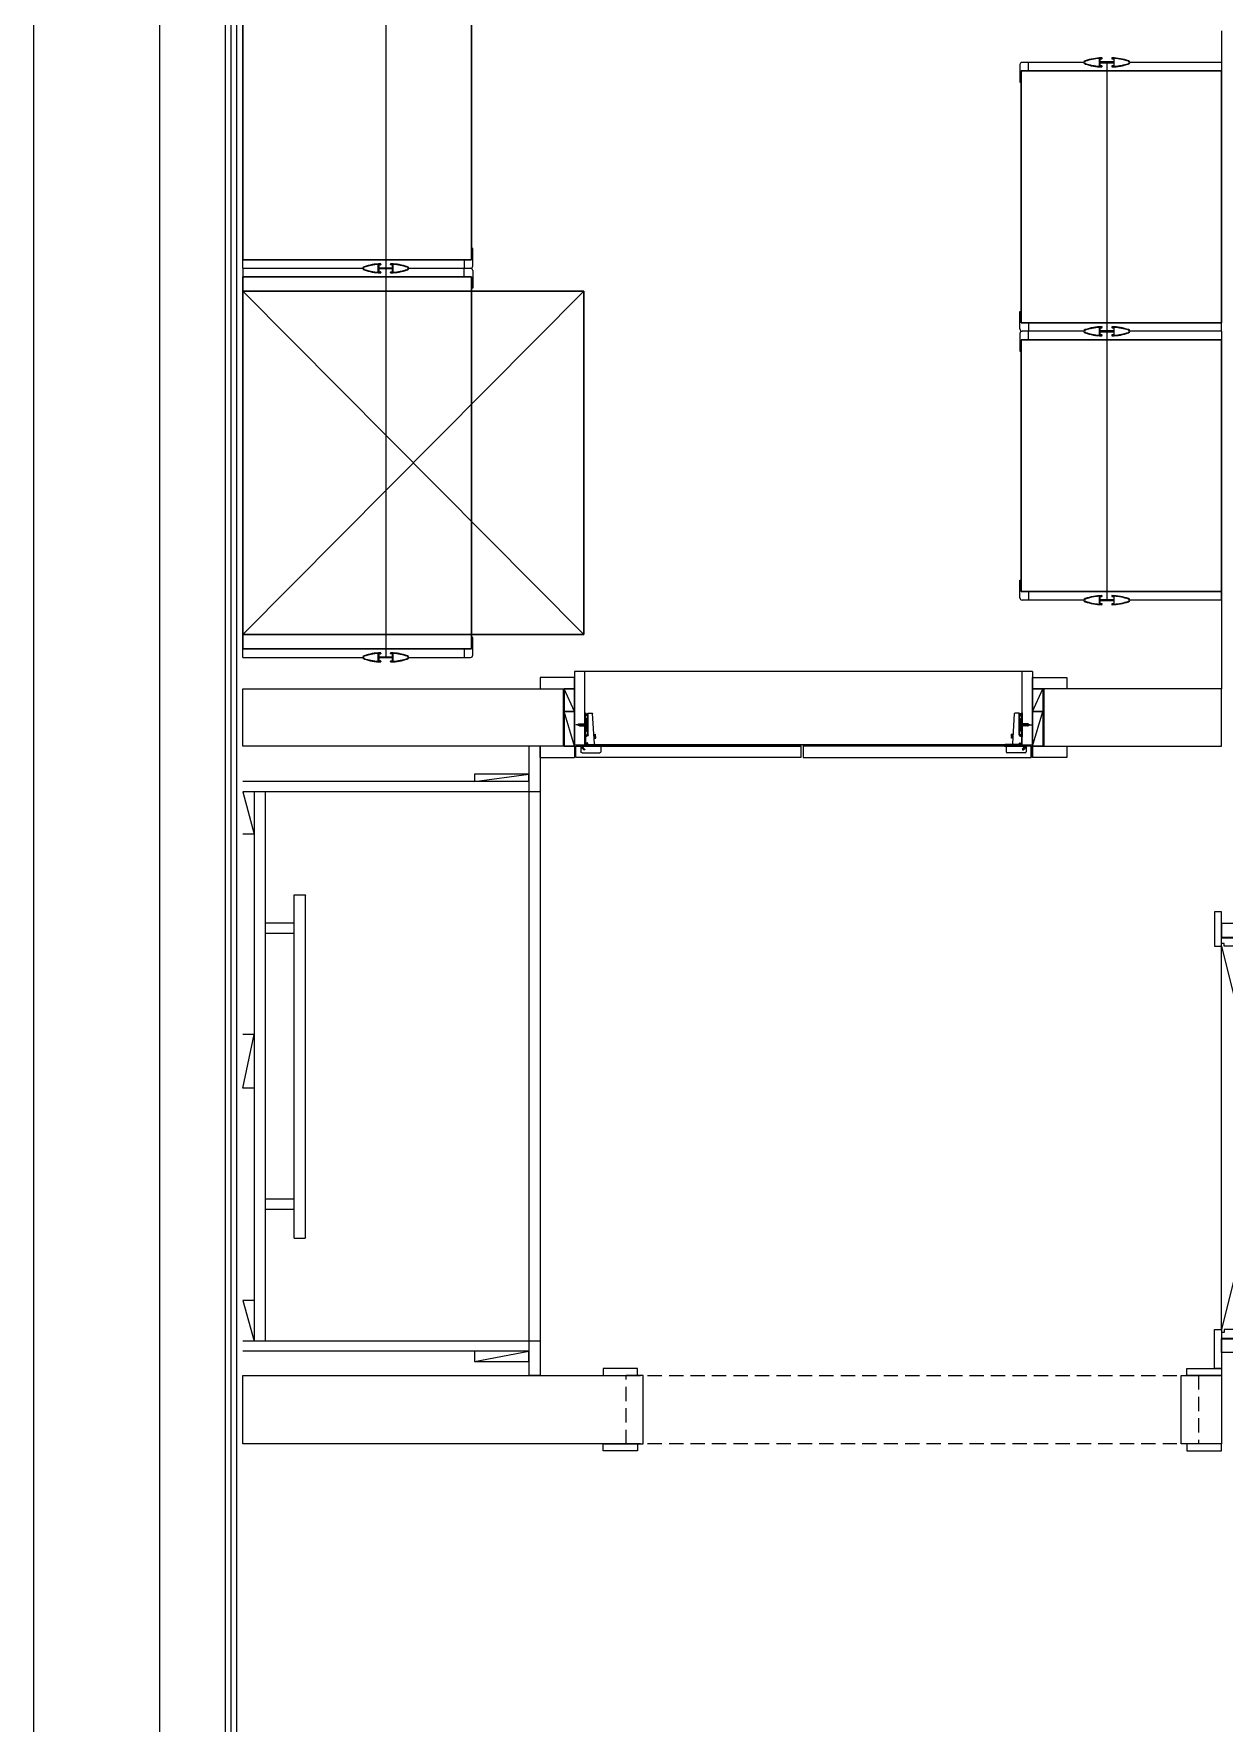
# Model space of a CAD drawing. Header units: millimetres. Extents: x -33000 to 294000, y 0 to 42408.
# Drawn here: x 91610 to 93690, y 15216 to 18169 of the extents above; entities that cross this region are included whole.
import ezdxf

# ---------------------------------------------------------------- set-up
doc = ezdxf.new("R2010")
doc.units = ezdxf.units.MM
doc.header["$LTSCALE"] = 50
doc.linetypes.add('( Hidden )', pattern=[0.375, 0.25, -0.125])
doc.layers.add('arch', color=8, linetype='Continuous')

msp = doc.modelspace()

# ---------------------------------------------------------------- hatches: boundary and pattern name
at = {"layer": 'arch'}
h = msp.add_hatch(dxfattribs=at)
h.set_pattern_fill('ANSI31', color=256, scale=0.1, style=0)
h.set_pattern_definition([(135, (463952.64906, 180329.65234), (0.22450640302, 0.22450640302), [])])
edge = h.paths.add_edge_path()
edge.add_ellipse((92573.5, 16981.5), major_axis=(0.354, 0.354), ratio=1, start_angle=315, end_angle=405)
edge.add_line((92573.5, 16982), (92573, 16982))
edge.add_line((92573, 16982), (92573, 16961))
edge.add_line((92573, 16961), (92574, 16961))
edge.add_line((92574, 16961), (92574, 16981.5))
h.paths.add_polyline_path([(92574, 16961), (92573, 16961), (92573, 16941), (92573, 16940), (92574, 16940)])
h = msp.add_hatch(dxfattribs=at)
h.set_pattern_fill('ANSI31', color=256, scale=0.1, style=0)
h.set_pattern_definition([(135, (145966.82926, -4841.1587), (0.224506403, 0.224506403), [])])
edge = h.paths.add_edge_path()
edge.add_ellipse((93336.5, 16981.5), major_axis=(-0.354, 0.354), ratio=1, start_angle=-45, end_angle=45, ccw=False)
edge.add_line((93336.5, 16982), (93337, 16982))
edge.add_line((93337, 16982), (93337, 16961))
edge.add_line((93337, 16961), (93336, 16961))
edge.add_line((93336, 16961), (93336, 16981.5))
h.paths.add_polyline_path([(93336, 16961), (93337, 16961), (93337, 16941), (93337, 16940), (93336, 16940)])

# ---------------------------------------------------------------- linework, layer by layer
for p, q in [((91610, 10414), (91610, 20324)), ((91830, 11959), (91830, 20104)), ((91945, 12074), (91945, 19989)), ((91955, 12084), (91955, 19979)), ((91965, 12094), (91965, 19969)), ((92225, 19419.7), (92225, 17078.2)), ((93685, 18174), (93685, 18119)), ((93333, 18115), (93333, 18084.2)), ((93685, 18104), (93335, 18104)), ((93335, 18084), (93335, 18104)), ((93335, 18104), (93348, 18104)), ((93445, 18119), (93337, 18119)), ((93348, 18119), (93337, 18119)), ((93340, 18104), (93685, 18104)), ((93348, 18104), (93348, 18119)), ((93472, 18112.2), (93472, 18125.8)), ((93473, 18119.7), (93473, 18125.2)), ((93473, 18125.2), (93476, 18125.2)), ((93497, 18119.7), (93473, 18119.7)), ((93473, 18112.8), (93473, 18118.2)), ((93473, 18118.2), (93497, 18118.2)), ((93476, 18112.8), (93473, 18112.8)), ((93476.5, 18125.7), (93476.5, 18126.5)), ((93476.5, 18111.5), (93476.5, 18112.3)), ((93485, 18119.7), (93485, 17178.2)), ((93493.5, 18126.5), (93493.5, 18125.7)), ((93493.5, 18112.3), (93493.5, 18111.5)), ((93494, 18125.2), (93497, 18125.2)), ((93497, 18112.8), (93494, 18112.8)), ((93497, 18125.2), (93497, 18119.7)), ((93497, 18118.2), (93497, 18112.8)), ((93498, 18112.2), (93498, 18125.8)), ((93685, 18119), (93525, 18119)), ((93685, 18119), (93685, 18104)), ((93333, 18084.2), (93335, 18084)), ((92377, 17793.7), (92375, 17794)), ((92375, 17794), (92375, 17774)), ((92377, 17763), (92377, 17793.7)), ((92370, 17774), (91975, 17774)), ((91975, 17774), (92375, 17774)), ((91975, 17759), (91975, 17774)), ((91975, 17759), (91975, 17744)), ((91975, 17759), (92185, 17759)), ((92212, 17752.2), (92212, 17765.8)), ((92216, 17765.2), (92213, 17765.2)), ((92213, 17765.2), (92213, 17759.7)), ((92213, 17759.7), (92237, 17759.7)), ((92237, 17758.2), (92213, 17758.2)), ((92213, 17758.2), (92213, 17752.8)), ((92213, 17752.8), (92216, 17752.8)), ((92216.5, 17766.5), (92216.5, 17765.7)), ((92216.5, 17752.3), (92216.5, 17751.5)), ((92233.5, 17765.7), (92233.5, 17766.5)), ((92233.5, 17751.5), (92233.5, 17752.3)), ((92237, 17765.2), (92234, 17765.2)), ((92234, 17752.8), (92237, 17752.8)), ((92237, 17759.7), (92237, 17765.2)), ((92237, 17752.8), (92237, 17758.2)), ((92238, 17752.2), (92238, 17765.8)), ((92265, 17759), (92373, 17759)), ((92375, 17774), (92362, 17774)), ((92362, 17774), (92362, 17759)), ((92362, 17744), (92362, 17759)), ((92362, 17759), (92373, 17759)), ((92377, 17755), (92377, 17724.2)), ((92370, 17744), (91975, 17744)), ((91975, 17744), (92375, 17744)), ((92375, 17744), (92362, 17744)), ((92375, 17724), (92375, 17744)), ((92377, 17724.2), (92375, 17724)), ((93333, 17683.7), (93335, 17684)), ((93333, 17653), (93333, 17683.7)), ((93335, 17684), (93335, 17664)), ((93685, 17664), (93335, 17664)), ((93335, 17664), (93348, 17664)), ((93340, 17664), (93685, 17664)), ((93348, 17664), (93348, 17649)), ((93685, 17649), (93685, 17664)), ((93333, 17645), (93333, 17614.2)), ((93685, 17634), (93335, 17634)), ((93335, 17614), (93335, 17634)), ((93335, 17634), (93348, 17634)), ((93445, 17649), (93337, 17649)), ((93348, 17649), (93337, 17649)), ((93340, 17634), (93685, 17634)), ((93348, 17634), (93348, 17649)), ((93472, 17642.2), (93472, 17655.8)), ((93473, 17649.7), (93473, 17655.2)), ((93473, 17655.2), (93476, 17655.2)), ((93497, 17649.7), (93473, 17649.7)), ((93473, 17642.8), (93473, 17648.2)), ((93473, 17648.2), (93497, 17648.2)), ((93476, 17642.8), (93473, 17642.8)), ((93476.5, 17655.7), (93476.5, 17656.5)), ((93476.5, 17641.5), (93476.5, 17642.3)), ((93493.5, 17656.5), (93493.5, 17655.7)), ((93493.5, 17642.3), (93493.5, 17641.5)), ((93494, 17655.2), (93497, 17655.2)), ((93497, 17642.8), (93494, 17642.8)), ((93497, 17655.2), (93497, 17649.7)), ((93497, 17648.2), (93497, 17642.8)), ((93498, 17642.2), (93498, 17655.8)), ((93685, 17649), (93525, 17649)), ((93685, 17649), (93685, 17634)), ((93333, 17614.2), (93335, 17614)), ((93333, 17213.7), (93335, 17214)), ((93333, 17183), (93333, 17213.7)), ((93335, 17214), (93335, 17194)), ((93685, 17194), (93335, 17194)), ((93335, 17194), (93348, 17194)), ((93340, 17194), (93685, 17194)), ((93348, 17194), (93348, 17179)), ((93685, 17179), (93685, 17194)), ((93685, 17194), (93685, 17024)), ((93445, 17179), (93337, 17179)), ((93348, 17179), (93337, 17179)), ((93472, 17172.2), (93472, 17185.8)), ((93473, 17179.7), (93473, 17185.2)), ((93473, 17185.2), (93476, 17185.2)), ((93497, 17179.7), (93473, 17179.7)), ((93473, 17172.8), (93473, 17178.2)), ((93473, 17178.2), (93497, 17178.2)), ((93476, 17172.8), (93473, 17172.8)), ((93476.5, 17185.7), (93476.5, 17186.5)), ((93476.5, 17171.5), (93476.5, 17172.3)), ((93493.5, 17186.5), (93493.5, 17185.7)), ((93493.5, 17172.3), (93493.5, 17171.5)), ((93494, 17185.2), (93497, 17185.2)), ((93497, 17172.8), (93494, 17172.8)), ((93497, 17185.2), (93497, 17179.7)), ((93497, 17178.2), (93497, 17172.8)), ((93498, 17172.2), (93498, 17185.8)), ((93685, 17179), (93525, 17179)), ((92377, 17113.7), (92375, 17114)), ((92375, 17114), (92375, 17094)), ((92377, 17083), (92377, 17113.7)), ((92370, 17094), (91975, 17094)), ((91975, 17094), (92375, 17094)), ((91975, 17079), (91975, 17094)), ((91975, 17079), (92185, 17079)), ((92212, 17072.2), (92212, 17085.8)), ((92216, 17085.2), (92213, 17085.2)), ((92213, 17085.2), (92213, 17079.7)), ((92213, 17079.7), (92237, 17079.7)), ((92237, 17078.2), (92213, 17078.2)), ((92213, 17078.2), (92213, 17072.8)), ((92213, 17072.8), (92216, 17072.8)), ((92216.5, 17086.5), (92216.5, 17085.7)), ((92216.5, 17072.3), (92216.5, 17071.5)), ((92233.5, 17085.7), (92233.5, 17086.5)), ((92233.5, 17071.5), (92233.5, 17072.3)), ((92237, 17085.2), (92234, 17085.2)), ((92234, 17072.8), (92237, 17072.8)), ((92237, 17079.7), (92237, 17085.2)), ((92237, 17072.8), (92237, 17078.2)), ((92238, 17072.2), (92238, 17085.8)), ((92265, 17079), (92373, 17079)), ((92375, 17094), (92362, 17094)), ((92362, 17094), (92362, 17079)), ((92362, 17079), (92373, 17079)), ((92555, 17044), (92495, 17044)), ((92495, 17044), (92495, 17024)), ((93355, 17054), (92555, 17054)), ((92555, 17054), (92555, 16926)), ((92555, 17024), (92555, 17044)), ((92573, 16926), (92573, 17054)), ((93337, 17054), (92573, 17054)), ((93337, 16926), (93337, 17054)), ((93355, 17054), (93355, 16926)), ((93355, 17044), (93415, 17044)), ((93355, 17024), (93355, 17044)), ((93415, 17044), (93415, 17024)), ((91975, 16924), (91975, 17024)), ((91975, 17024), (92535, 17024)), ((92495, 17024), (92555, 17024)), ((92535, 17024), (92535, 16924)), ((92535, 17024), (92535, 16924)), ((92537, 17024), (92537, 16984.6)), ((92555, 17024), (92537, 17024)), ((92555, 16984.6), (92537, 17024)), ((92537, 17024), (92537, 16924)), ((92555, 16984.6), (92555, 17024)), ((93415, 17024), (93355, 17024)), ((93355, 16984.6), (93355, 17024)), ((93355, 17024), (93373, 17024)), ((93355, 16984.6), (93373, 17024)), ((93373, 17024), (93373, 16984.6)), ((93685, 17024), (93375, 17024)), ((93375, 17024), (93375, 16924)), ((93685, 16924), (93685, 17024)), ((92537, 16984.6), (92537, 16924)), ((92555, 16984.6), (92537, 16984.6)), ((92555, 16924), (92537, 16984.6)), ((92537, 16984.6), (92555, 16984.6)), ((92555, 16924), (92555, 16984.6)), ((92573, 16982), (92573, 16941)), ((92574, 16981), (92576.8, 16980.3)), ((92578.5, 16943.5), (92578.5, 16981.4)), ((92578.6, 16981.4), (92585.7, 16981.4)), ((92589.6, 16927.6), (92586.2, 16980.9)), ((93320.4, 16927.6), (93323.8, 16980.9)), ((93331.4, 16981.4), (93324.3, 16981.4)), ((93331.5, 16943.5), (93331.5, 16981.4)), ((93336, 16981), (93333.2, 16980.3)), ((93337, 16982), (93337, 16941)), ((93355, 16924), (93355, 16984.6)), ((93355, 16984.6), (93373, 16984.6)), ((93355, 16924), (93373, 16984.6)), ((93373, 16984.6), (93355, 16984.6)), ((93373, 16984.6), (93373, 16924)), ((92560.6, 16961.7), (92559, 16961)), ((92561, 16960.2), (92559, 16961)), ((92560.5, 16961.9), (92560.9, 16962.3)), ((92560.5, 16961.9), (92561.1, 16960)), ((92560.9, 16962.3), (92561.2, 16961.9)), ((92560.9, 16962.3), (92561.3, 16959.7)), ((92561.4, 16959.6), (92561.1, 16960)), ((92562.6, 16962.6), (92561.2, 16961.9)), ((92561.2, 16961.9), (92561.8, 16960)), ((92561.8, 16960), (92561.4, 16959.6)), ((92563.6, 16959.3), (92561.8, 16960)), ((92562.6, 16962.6), (92563, 16963)), ((92562.6, 16962.6), (92563.6, 16959.3)), ((92563, 16963), (92563.3, 16962.6)), ((92563, 16963), (92563.9, 16959)), ((92563.3, 16962.6), (92564.3, 16959.3)), ((92563.3, 16962.6), (92564.9, 16962.6)), ((92563.9, 16959), (92563.6, 16959.3)), ((92564.3, 16959.3), (92563.9, 16959)), ((92564.3, 16959.3), (92565.9, 16959.3)), ((92564.9, 16962.6), (92565.3, 16963)), ((92564.9, 16962.6), (92565.9, 16959.3)), ((92565.3, 16963), (92565.6, 16962.6)), ((92565.3, 16963), (92566.2, 16959)), ((92565.6, 16962.6), (92566.6, 16959.3)), ((92565.6, 16962.6), (92567.3, 16962.6)), ((92566.2, 16959), (92565.9, 16959.3)), ((92566.6, 16959.3), (92566.2, 16959)), ((92566.6, 16959.3), (92568.3, 16959.3)), ((92567.3, 16962.6), (92567.7, 16963)), ((92567.3, 16962.6), (92568.3, 16959.3)), ((92567.7, 16963), (92568, 16962.6)), ((92567.7, 16963), (92568.5, 16959)), ((92568, 16962.6), (92568.9, 16959.3)), ((92568, 16962.6), (92569.6, 16962.6)), ((92568.5, 16959), (92568.3, 16959.3)), ((92568.9, 16959.3), (92568.5, 16959)), ((92568.9, 16959.3), (92570.6, 16959.3)), ((92569.6, 16962.6), (92570, 16963)), ((92569.6, 16962.6), (92570.6, 16959.3)), ((92570, 16963), (92570.3, 16962.6)), ((92570, 16963), (92570.8, 16959)), ((92570.3, 16962.6), (92571.2, 16959.3)), ((92570.3, 16962.6), (92572, 16962.6)), ((92570.8, 16959), (92570.6, 16959.3)), ((92571.2, 16959.3), (92570.8, 16959)), ((92571.2, 16959.3), (92572.9, 16959.3)), ((92572, 16962.6), (92572.4, 16963)), ((92572, 16962.6), (92572.9, 16959.3)), ((92572.4, 16963), (92572.6, 16962.6)), ((92572.4, 16963), (92572.9, 16959.3)), ((92572.6, 16962.6), (92572.9, 16962.6)), ((92572.9, 16959.3), (92572.6, 16962.6)), ((92574, 16963.3), (92572.9, 16962.6)), ((92574, 16958.7), (92572.9, 16959.3)), ((92574.5, 16972.4), (92574, 16972.4)), ((92574, 16956.6), (92574, 16965.4)), ((92574.5, 16965.9), (92574.9, 16965.9)), ((92574.5, 16956.1), (92574.9, 16956.1)), ((92575.4, 16956.6), (92575.4, 16965.4)), ((92576.1, 16977), (92576.6, 16979.7)), ((92576.1, 16977), (92577, 16976.6)), ((92576.5, 16952), (92576.5, 16969.9)), ((92577.5, 16944), (92577.5, 16975.9)), ((93332.5, 16944), (93332.5, 16975.9)), ((93333.9, 16977), (93333, 16976.6)), ((93333.9, 16977), (93333.4, 16979.7)), ((93333.5, 16952), (93333.5, 16969.9)), ((93334.6, 16956.6), (93334.6, 16965.4)), ((93335.5, 16965.9), (93335.1, 16965.9)), ((93335.5, 16956.1), (93335.1, 16956.1)), ((93335.5, 16972.4), (93336, 16972.4)), ((93336, 16956.6), (93336, 16965.4)), ((93336, 16963.3), (93337.1, 16962.6)), ((93336, 16958.7), (93337.1, 16959.3)), ((93337.6, 16963), (93337.1, 16959.3)), ((93338, 16962.6), (93337.1, 16959.3)), ((93337.4, 16962.6), (93337.1, 16962.6)), ((93337.1, 16959.3), (93337.4, 16962.6)), ((93338.8, 16959.3), (93337.1, 16959.3)), ((93337.6, 16963), (93337.4, 16962.6)), ((93338, 16962.6), (93337.6, 16963)), ((93339.7, 16962.6), (93338, 16962.6)), ((93339.7, 16962.6), (93338.8, 16959.3)), ((93338.8, 16959.3), (93339.2, 16959)), ((93340, 16963), (93339.2, 16959)), ((93339.2, 16959), (93339.4, 16959.3)), ((93340.4, 16962.6), (93339.4, 16959.3)), ((93341.1, 16959.3), (93339.4, 16959.3)), ((93340, 16963), (93339.7, 16962.6)), ((93340.4, 16962.6), (93340, 16963)), ((93342, 16962.6), (93340.4, 16962.6)), ((93342, 16962.6), (93341.1, 16959.3)), ((93341.1, 16959.3), (93341.5, 16959)), ((93342.3, 16963), (93341.5, 16959)), ((93341.5, 16959), (93341.7, 16959.3)), ((93342.7, 16962.6), (93341.7, 16959.3)), ((93343.4, 16959.3), (93341.7, 16959.3)), ((93342.3, 16963), (93342, 16962.6)), ((93342.7, 16962.6), (93342.3, 16963)), ((93344.4, 16962.6), (93342.7, 16962.6)), ((93344.4, 16962.6), (93343.4, 16959.3)), ((93343.4, 16959.3), (93343.8, 16959)), ((93344.7, 16963), (93343.8, 16959)), ((93343.8, 16959), (93344.1, 16959.3)), ((93345.1, 16962.6), (93344.1, 16959.3)), ((93345.7, 16959.3), (93344.1, 16959.3)), ((93344.7, 16963), (93344.4, 16962.6)), ((93345.1, 16962.6), (93344.7, 16963)), ((93346.7, 16962.6), (93345.1, 16962.6)), ((93346.7, 16962.6), (93345.7, 16959.3)), ((93345.7, 16959.3), (93346.1, 16959)), ((93347, 16963), (93346.1, 16959)), ((93346.1, 16959), (93346.4, 16959.3)), ((93347.4, 16962.6), (93346.4, 16959.3)), ((93346.4, 16959.3), (93348.2, 16960)), ((93347, 16963), (93346.7, 16962.6)), ((93347.4, 16962.6), (93347, 16963)), ((93347.4, 16962.6), (93348.8, 16961.9)), ((93348.8, 16961.9), (93348.2, 16960)), ((93348.2, 16960), (93348.6, 16959.6)), ((93348.6, 16959.6), (93348.9, 16960)), ((93349.1, 16962.3), (93348.7, 16959.7)), ((93349.1, 16962.3), (93348.8, 16961.9)), ((93349.5, 16961.9), (93348.9, 16960)), ((93349, 16960.2), (93351, 16961)), ((93349.5, 16961.9), (93349.1, 16962.3)), ((93349.4, 16961.7), (93351, 16961)), ((92535, 16924), (91975, 16924)), ((92475, 16924), (92475, 15824)), ((92555, 16924), (92495, 16924)), ((92495, 16924), (92495, 15824)), ((92495, 16904), (92495, 16924)), ((92537, 16924), (92555, 16924)), ((92555, 16926), (93355, 16926)), ((92555, 16924), (92555, 16904)), ((92557, 16904), (92557, 16924)), ((92557, 16924), (92950.4, 16924)), ((92566, 16924), (92566, 16914)), ((92604, 16924), (92566, 16924)), ((92572.4, 16918.8), (92569.3, 16921.9)), ((92573, 16943), (92573, 16940)), ((92573, 16940), (92574, 16940)), ((93337, 16926), (92573, 16926)), ((92574.5, 16949.5), (92574, 16949.5)), ((92574, 16943.5), (92577, 16943.5)), ((92574, 16941.5), (92576.5, 16941.5)), ((92574, 16941.5), (92574, 16927.6)), ((92575.2, 16925.8), (92579, 16924.2)), ((92579, 16924), (92579, 16925.5)), ((92580, 16926.5), (92603, 16926.5)), ((92588.5, 16944.4), (92591.5, 16944.6)), ((92589.6, 16927.6), (92588.9, 16926.5)), ((92589, 16937.4), (92591.9, 16937.6)), ((92590, 16937.5), (92589.5, 16944.5)), ((92590.9, 16937.6), (92590.5, 16944.6)), ((92591.2, 16941.6), (92591.7, 16941.6)), ((92591.3, 16940.6), (92591.2, 16941.6)), ((92591.3, 16940.6), (92591.8, 16940.6)), ((92591.7, 16941.6), (92591.5, 16944.6)), ((92591.9, 16937.6), (92591.8, 16940.6)), ((92601, 16924), (92601, 16914)), ((92604, 16924), (92604, 16925.5)), ((92950.4, 16924), (92950.4, 16904)), ((93353, 16924), (92954.4, 16924)), ((92954.4, 16924), (92954.4, 16904)), ((93306, 16924), (93306, 16925.5)), ((93306, 16924), (93344, 16924)), ((93330, 16926.5), (93307, 16926.5)), ((93309, 16924), (93309, 16914)), ((93318.1, 16937.6), (93318.2, 16940.6)), ((93321, 16937.4), (93318.1, 16937.6)), ((93318.7, 16940.6), (93318.2, 16940.6)), ((93318.3, 16941.6), (93318.5, 16944.6)), ((93318.8, 16941.6), (93318.3, 16941.6)), ((93321.5, 16944.4), (93318.5, 16944.6)), ((93318.7, 16940.6), (93318.8, 16941.6)), ((93319.1, 16937.6), (93319.5, 16944.6)), ((93320, 16937.5), (93320.5, 16944.5)), ((93320.4, 16927.6), (93321.1, 16926.5)), ((93334.8, 16925.8), (93331, 16924.2)), ((93331, 16924), (93331, 16925.5)), ((93336, 16943.5), (93333, 16943.5)), ((93336, 16941.5), (93333.5, 16941.5)), ((93335.5, 16949.5), (93336, 16949.5)), ((93336, 16941.5), (93336, 16927.6)), ((93337, 16940), (93336, 16940)), ((93337, 16943), (93337, 16940)), ((93337.6, 16918.8), (93340.7, 16921.9)), ((93344, 16924), (93344, 16914)), ((93353, 16904), (93353, 16924)), ((93355, 16924), (93355, 16904)), ((93355, 16904), (93355, 16924)), ((93373, 16924), (93355, 16924)), ((93355, 16924), (93415, 16924)), ((93375, 16924), (93685, 16924)), ((93415, 16924), (93415, 16904)), ((92495, 16904), (92555, 16904)), ((92950.4, 16904), (92557, 16904)), ((92571, 16917.4), (92567.9, 16920.5)), ((92568, 16912), (92599, 16912)), ((92954.4, 16904), (93353, 16904)), ((93342, 16912), (93311, 16912)), ((93339, 16917.4), (93342.1, 16920.5)), ((93415, 16904), (93355, 16904)), ((92475, 16862), (91975, 16862)), ((92475, 16875), (92380.1, 16875)), ((92380.1, 16875), (92380.1, 16862)), ((92380.1, 16862), (92475, 16875)), ((92475, 16862), (92475, 16875)), ((92495, 16844), (91975, 16844)), ((91995, 16844), (91975, 16844)), ((91975, 16844), (91995, 16770.2)), ((91995, 16844), (91995, 15884)), ((92015, 15884), (92015, 16844)), ((91995, 16770.2), (91975, 16770.2)), ((92065, 16664), (92084, 16664)), ((92065, 16064), (92065, 16664)), ((92065, 16664), (92085, 16664)), ((92084, 16664), (92085, 16663)), ((92085, 16064), (92085, 16664)), ((92085, 16065), (92085, 16663)), ((92065, 16614.5), (92015, 16614.5)), ((92065, 16596.5), (92015, 16596.5)), ((91975, 16325.9), (91995, 16420)), ((91995, 16420), (91975, 16420)), ((91995, 16325.9), (91975, 16325.9)), ((92065, 16132), (92015, 16132)), ((92065, 16114), (92015, 16114)), ((92085, 16065), (92084, 16064)), ((92065, 16064), (92084, 16064)), ((91995, 15954.7), (91975, 15954.7)), ((91975, 15954.7), (91995, 15884)), ((92495, 15884), (91975, 15884)), ((92475, 15866), (91975, 15866)), ((92475, 15866), (92380.1, 15866)), ((92380.1, 15866), (92380.1, 15848)), ((92380.1, 15848), (92475, 15866)), ((92475, 15848), (92475, 15866)), ((92380.1, 15848), (92475, 15848)), ((92605, 15836), (92605, 15824)), ((92665, 15836), (92605, 15836)), ((92665, 15824), (92665, 15836)), ((93625, 15824), (93625, 15836)), ((93625, 15836), (93685, 15836)), ((93685, 15836), (93685, 15824)), ((91975, 15824), (92645, 15824)), ((91975, 15704), (91975, 15824)), ((92495, 15824), (92475, 15824)), ((92605, 15824), (92665, 15824)), ((92675, 15824), (92645, 15824)), ((92675, 15704), (92675, 15824)), ((93615, 15704), (93615, 15824)), ((93615, 15824), (93645, 15824)), ((93685, 15824), (93625, 15824)), ((93645, 15824), (93685, 15824)), ((93685, 15824), (93685, 15704)), ((92645, 15704), (91975, 15704)), ((92605, 15692), (92605, 15704)), ((92605, 15704), (92665, 15704)), ((92665, 15692), (92605, 15692)), ((92645, 15704), (92675, 15704)), ((92665, 15704), (92665, 15692)), ((93645, 15704), (93615, 15704)), ((93685, 15704), (93625, 15704)), ((93625, 15704), (93625, 15692)), ((93625, 15692), (93685, 15692)), ((93685, 15704), (93645, 15704)), ((93685, 15692), (93685, 15704))]:
    msp.add_line(p, q, dxfattribs=at)
at = {"layer": 'arch', "linetype": 'ByBlock', "lineweight": 30}
for p, q in [((91975, 18574), (91975, 17774)), ((92375, 18574), (92375, 17774)), ((93335, 18104), (93335, 17664)), ((93685, 18104), (93685, 17664)), ((91975, 17744), (91975, 17094)), ((91975, 17719), (92571, 17719)), ((91975, 17119), (91975, 17719)), ((92571, 17719), (91975, 17119)), ((91975, 17719), (92571, 17119)), ((92375, 17744), (92375, 17094)), ((92571, 17719), (92571, 17119)), ((93335, 17634), (93335, 17194)), ((93685, 17634), (93685, 17194)), ((92571, 17119), (91975, 17119))]:
    msp.add_line(p, q, dxfattribs=at)
at = {"layer": 'arch', "lineweight": 0}
for p, q in [((92573.5, 16982), (92573, 16982)), ((92574, 16940), (92574, 16981.5)), ((93336, 16940), (93336, 16981.5)), ((93336.5, 16982), (93337, 16982))]:
    msp.add_line(p, q, dxfattribs=at)
at = {"layer": 'arch', "ltscale": 0.2}
for p, q in [((92577.1, 16961), (92556.9, 16961)), ((93332.9, 16961), (93353.1, 16961))]:
    msp.add_line(p, q, dxfattribs=at)
at = {"layer": 'arch', "linetype": '( Hidden )', "ltscale": 2}
for p, q in [((92645, 15824), (93645, 15824)), ((92645, 15704), (92645, 15824)), ((93645, 15824), (93645, 15704)), ((93645, 15704), (92645, 15704))]:
    msp.add_line(p, q, dxfattribs=at)
at = {"layer": 'arch', "linetype": 'Continuous', "ltscale": 4, "elevation": 0}
for points in [[(93673, 16634), (93673, 16574), (93685, 16574), (93685, 16634)], [(93685, 16590), (93845, 16590), (93845, 16614), (93685, 16614)], [(93815, 16584), (93815, 16574), (93690, 16574), (93690, 16579), (93685, 16579), (93685, 16589), (93804, 16589), (93804, 16584)], [(93673, 15836), (93673, 15904), (93685, 15904), (93685, 15836)], [(93815, 15894), (93815, 15904), (93690, 15904), (93690, 15899), (93685, 15899), (93685, 15889), (93804, 15889), (93804, 15894)], [(93685, 15888), (93845, 15888), (93845, 15864), (93685, 15864)]]:
    msp.add_lwpolyline(points, close=True, dxfattribs=at)
at = {"layer": 'arch', "elevation": 0}
msp.add_lwpolyline([(93855, 15894), (93855, 16584), (93685, 15904), (93685, 16574)], close=True, dxfattribs=at)
at = {"layer": 'arch'}
for centre, radius, start, end in [((93337, 18115), 4, 90, 180), ((93448, 18119), 3, 108.5532, 251.4468), ((93448, 18119), 2, 108.5532, 251.4468), ((93478.9, 18027), 100, 91.6494, 108.5532), ((93478.9, 18210.9), 100, 251.4468, 268.3506), ((93478.9, 18027), 99, 93.9757, 108.5532), ((93478.9, 18210.9), 99, 251.4468, 266.0243), ((93476, 18126.5), 0.5, 0, 91.6494), ((93476, 18125.7), 0.5, 270, 360), ((93476, 18112.3), 0.5, 0, 90), ((93476, 18111.5), 0.5, 268.3506, 360), ((93494, 18126.5), 0.5, 88.3506, 180), ((93494, 18125.7), 0.5, 180, 270), ((93494, 18112.3), 0.5, 90, 180), ((93494, 18111.5), 0.5, 180, 271.6494), ((93491.1, 18027), 100, 71.4468, 88.3506), ((93491.1, 18210.9), 100, 271.6494, 288.5532), ((93491.1, 18027), 99, 71.4468, 86.0243), ((93491.1, 18210.9), 99, 273.9757, 288.5532), ((93522, 18119), 2, 288.5532, 71.4468), ((93522, 18119), 3, 288.5532, 71.4468), ((92188, 17759), 3, 108.5532, 251.4468), ((92188, 17759), 2, 108.5532, 251.4468), ((92218.9, 17667), 100, 91.6494, 108.5532), ((92218.9, 17850.9), 100, 251.4468, 268.3506), ((92218.9, 17667), 99, 93.9757, 108.5532), ((92218.9, 17850.9), 99, 251.4468, 266.0243), ((92216, 17766.5), 0.5, 360, 91.6494), ((92216, 17765.7), 0.5, 270, 0), ((92216, 17752.3), 0.5, 360, 90), ((92216, 17751.5), 0.5, 268.3506, 0), ((92234, 17766.5), 0.5, 88.3506, 180), ((92234, 17765.7), 0.5, 180, 270), ((92234, 17752.3), 0.5, 90, 180), ((92234, 17751.5), 0.5, 180, 271.6494), ((92231.1, 17667), 100, 71.4468, 88.3506), ((92231.1, 17850.9), 100, 271.6494, 288.5532), ((92231.1, 17667), 99, 71.4468, 86.0243), ((92231.1, 17850.9), 99, 273.9757, 288.5532), ((92262, 17759), 2, 288.5532, 71.4468), ((92262, 17759), 3, 288.5532, 71.4468), ((92373, 17763), 4, 270, 0), ((92373, 17755), 4, 0, 90), ((93337, 17653), 4, 180, 270), ((93337, 17645), 4, 90, 180), ((93448, 17649), 3, 108.5532, 251.4468), ((93448, 17649), 2, 108.5532, 251.4468), ((93478.9, 17557), 100, 91.6494, 108.5532), ((93478.9, 17740.9), 100, 251.4468, 268.3506), ((93478.9, 17557), 99, 93.9757, 108.5532), ((93478.9, 17740.9), 99, 251.4468, 266.0243), ((93476, 17656.5), 0.5, 0, 91.6494), ((93476, 17655.7), 0.5, 270, 360), ((93476, 17642.3), 0.5, 0, 90), ((93476, 17641.5), 0.5, 268.3506, 360), ((93494, 17656.5), 0.5, 88.3506, 180), ((93494, 17655.7), 0.5, 180, 270), ((93494, 17642.3), 0.5, 90, 180), ((93494, 17641.5), 0.5, 180, 271.6494), ((93491.1, 17557), 100, 71.4468, 88.3506), ((93491.1, 17740.9), 100, 271.6494, 288.5532), ((93491.1, 17557), 99, 71.4468, 86.0243), ((93491.1, 17740.9), 99, 273.9757, 288.5532), ((93522, 17649), 2, 288.5532, 71.4468), ((93522, 17649), 3, 288.5532, 71.4468), ((93478.9, 17087), 100, 91.6494, 108.5532), ((93476, 17186.5), 0.5, 0, 91.6494), ((93494, 17186.5), 0.5, 88.3506, 180), ((93491.1, 17087), 100, 71.4468, 88.3506), ((93337, 17183), 4, 180, 270), ((93448, 17179), 3, 108.5532, 251.4468), ((93448, 17179), 2, 108.5532, 251.4468), ((93478.9, 17270.9), 100, 251.4468, 268.3506), ((93478.9, 17087), 99, 93.9757, 108.5532), ((93478.9, 17270.9), 99, 251.4468, 266.0243), ((93476, 17185.7), 0.5, 270, 360), ((93476, 17172.3), 0.5, 0, 90), ((93476, 17171.5), 0.5, 268.3506, 360), ((93494, 17185.7), 0.5, 180, 270), ((93494, 17172.3), 0.5, 90, 180), ((93494, 17171.5), 0.5, 180, 271.6494), ((93491.1, 17270.9), 100, 271.6494, 288.5532), ((93491.1, 17087), 99, 71.4468, 86.0243), ((93491.1, 17270.9), 99, 273.9757, 288.5532), ((93522, 17179), 2, 288.5532, 71.4468), ((93522, 17179), 3, 288.5532, 71.4468), ((92188, 17079), 3, 108.5532, 251.4468), ((92188, 17079), 2, 108.5532, 251.4468), ((92218.9, 16987), 100, 91.6494, 108.5532), ((92218.9, 17170.9), 100, 251.4468, 268.3506), ((92218.9, 16987), 99, 93.9757, 108.5532), ((92218.9, 17170.9), 99, 251.4468, 266.0243), ((92216, 17086.5), 0.5, 360, 91.6494), ((92216, 17085.7), 0.5, 270, 0), ((92216, 17072.3), 0.5, 360, 90), ((92216, 17071.5), 0.5, 268.3506, 0), ((92234, 17086.5), 0.5, 88.3506, 180), ((92234, 17085.7), 0.5, 180, 270), ((92234, 17072.3), 0.5, 90, 180), ((92234, 17071.5), 0.5, 180, 271.6494), ((92231.1, 16987), 100, 71.4468, 88.3506), ((92231.1, 17170.9), 100, 271.6494, 288.5532), ((92231.1, 16987), 99, 71.4468, 86.0243), ((92231.1, 17170.9), 99, 273.9757, 288.5532), ((92262, 17079), 2, 288.5532, 71.4468), ((92262, 17079), 3, 288.5532, 71.4468), ((92373, 17083), 4, 270, 0)]:
    msp.add_arc(centre, radius, start, end, dxfattribs=at)
at = {"layer": 'arch', "lineweight": 0, "extrusion": (0, 0, -1)}
msp.add_ellipse((92573.5, 16981.5, 0), major_axis=(0.354, 0.354), ratio=1, start_param=-0.785398, end_param=0.785398, dxfattribs=at)
at = {"layer": 'arch', "extrusion": (0, 0, -1)}
for centre, major_axis, start_param, end_param in [((92578.6, 16979.4, 0), (1.41, 1.41), 4.095624, 5.497787), ((92585.7, 16980.9, 0), (-0.354, 0.354), 0.785398, 2.291943), ((92574.5, 16965.4, 0), (-0.354, 0.354), 5.497787, 7.068583), ((92574.5, 16956.6, 0), (0.354, 0.354), 2.356194, 3.926991), ((92574, 16970, 0), (1.75, 1.75), -0.590947, 0.812262), ((92574, 16952, 0), (-1.75, 1.75), 2.329331, 3.73254), ((92574.9, 16965.4, 0), (-0.354, 0.354), 0.785398, 2.356194), ((92574.9, 16956.6, 0), (0.354, 0.354), 0.785398, 2.356194), ((92562.5, 16961, 0), (-9.53, 9.53), 2.054959, 2.65743), ((92576.5, 16975.7, 0), (-0.707, 0.707), 1.264126, 2.150912), ((92568.6, 16921.2, 0), (-0.707, 0.707), 4.712389, 7.853982), ((92576, 16927.6, 0), (-1.41, 1.41), 4.319071, 5.497787), ((92576.8, 16928.2, 0), (1.06, 1.06), 3.926991, 10.210176), ((92576.8, 16928.2, 0), (0.354, 0.354), 3.926991, 10.210176), ((92576.5, 16943.5, 0), (1.41, 1.41), 0.785398, 2.356194), ((92577, 16944.1, 0), (0.382, 0.382), 0.785398, 2.356194), ((92580, 16925.5, 0), (-0.707, 0.707), 5.497787, 7.068583), ((92603, 16925.5, 0), (0.707, 0.707), -0.785398, 0.785398), ((92568, 16914, 0), (-1.41, 1.41), 3.926991, 5.497787), ((92571.7, 16918.1, 0), (-0.707, 0.707), 1.570796, 4.712389), ((92599, 16914, 0), (1.41, 1.41), 0.785398, 2.356194)]:
    msp.add_ellipse(centre, major_axis=major_axis, ratio=1, start_param=start_param, end_param=end_param, dxfattribs=at)
at = {"layer": 'arch'}
for centre, major_axis, start_param, end_param in [((93324.3, 16980.9, 0), (0.354, 0.354), 0.785398, 2.291943), ((93331.4, 16979.4, 0), (-1.41, 1.41), 4.095624, 5.497787), ((93333.5, 16975.7, 0), (0.707, 0.707), 1.264126, 2.150912), ((93336, 16970, 0), (-1.75, 1.75), -0.590947, 0.812262), ((93336, 16952, 0), (1.75, 1.75), 2.329331, 3.73254), ((93347.5, 16961, 0), (9.53, 9.53), 2.054959, 2.65743), ((93335.1, 16965.4, 0), (0.354, 0.354), 0.785398, 2.356194), ((93335.1, 16956.6, 0), (-0.354, 0.354), 0.785398, 2.356194), ((93335.5, 16965.4, 0), (0.354, 0.354), 5.497787, 7.068583), ((93335.5, 16956.6, 0), (-0.354, 0.354), 2.356194, 3.926991), ((93307, 16925.5, 0), (-0.707, 0.707), -0.785398, 0.785398), ((93330, 16925.5, 0), (0.707, 0.707), 5.497787, 7.068583), ((93333.5, 16943.5, 0), (-1.41, 1.41), 0.785398, 2.356194), ((93333.2, 16928.2, 0), (-1.06, 1.06), 3.926991, 10.210176), ((93333, 16944.1, 0), (-0.382, 0.382), 0.785398, 2.356194), ((93333.2, 16928.2, 0), (-0.354, 0.354), 3.926991, 10.210176), ((93334, 16927.6, 0), (1.41, 1.41), 4.319071, 5.497787), ((93341.4, 16921.2, 0), (0.707, 0.707), 4.712389, 7.853982), ((93311, 16914, 0), (-1.41, 1.41), 0.785398, 2.356194), ((93338.3, 16918.1, 0), (0.707, 0.707), 1.570796, 4.712389), ((93342, 16914, 0), (1.41, 1.41), 3.926991, 5.497787)]:
    msp.add_ellipse(centre, major_axis=major_axis, ratio=1, start_param=start_param, end_param=end_param, dxfattribs=at)
at = {"layer": 'arch', "lineweight": 0}
msp.add_ellipse((93336.5, 16981.5, 0), major_axis=(-0.354, 0.354), ratio=1, start_param=-0.785398, end_param=0.785398, dxfattribs=at)

doc.saveas('drawing.dxf')
